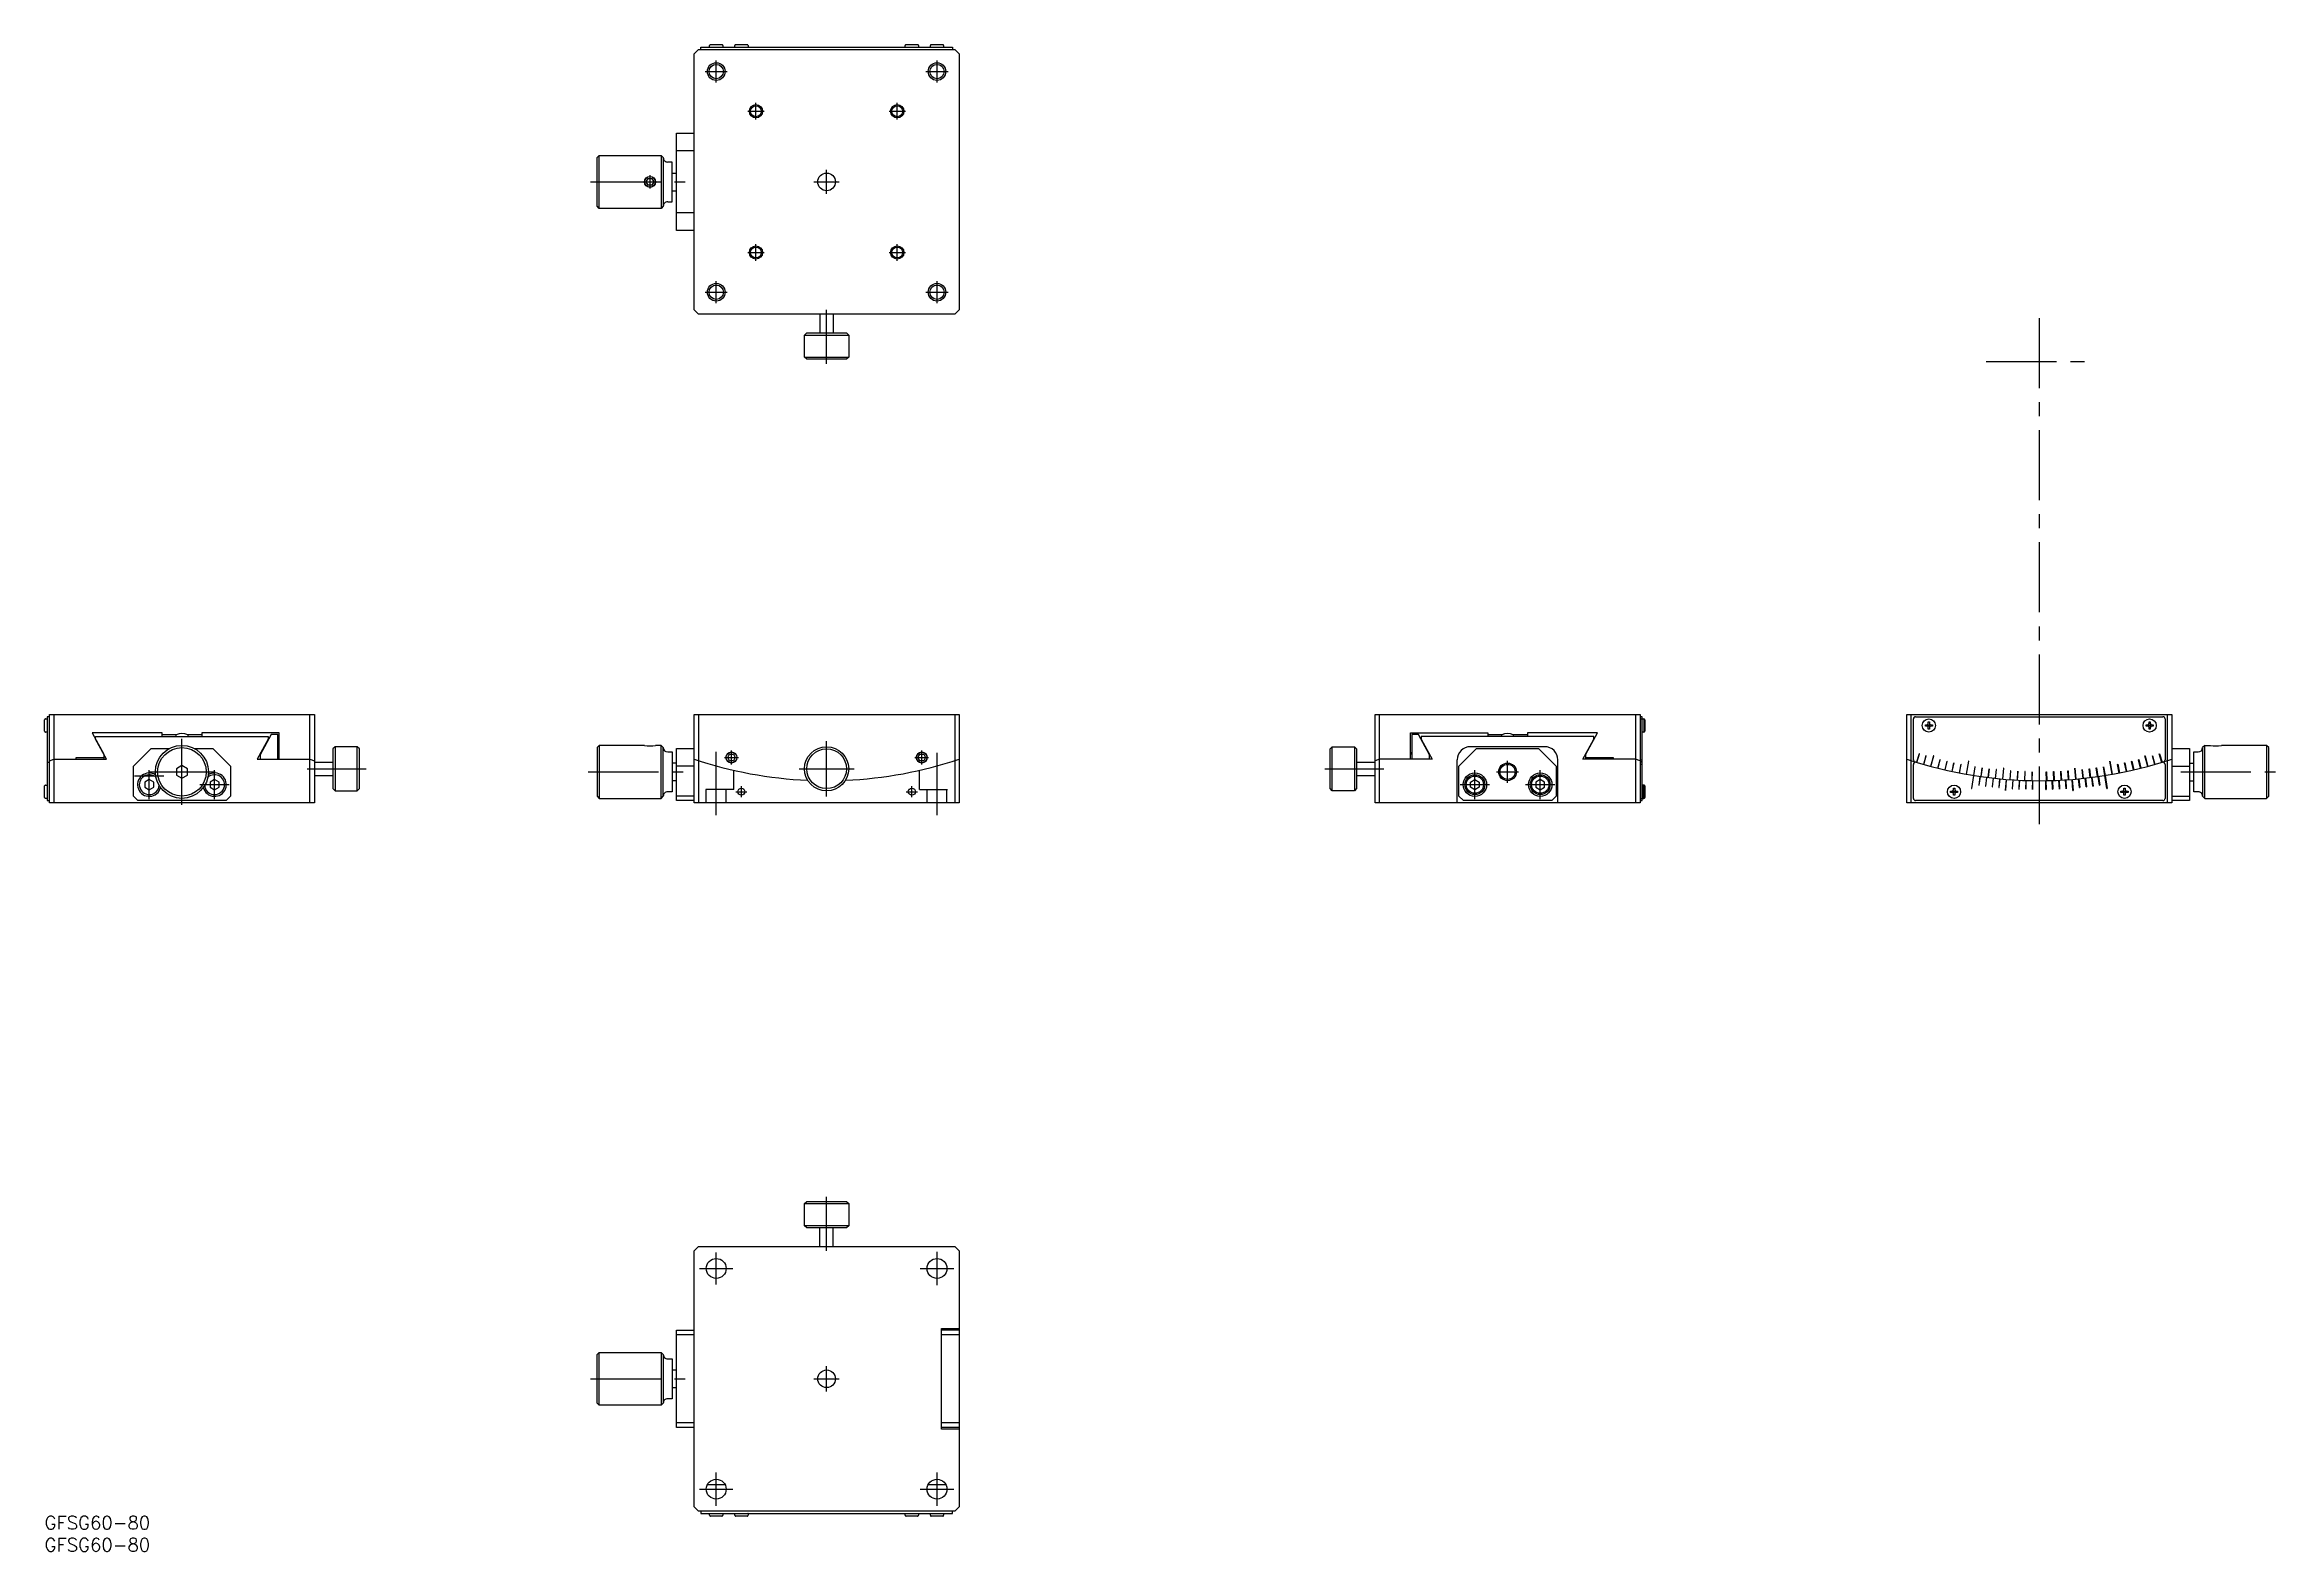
# Model space of a CAD drawing. Extents: x 0 to 505, y -8 to 333.
import ezdxf

# ---------------------------------------------------------------- set-up
doc = ezdxf.new("R2010")
doc.units = 0
doc.header["$LTSCALE"] = 0.5
doc.linetypes.add('CENTER', pattern=[50.8, 31.75, -6.35, 6.35, -6.35])
doc.linetypes.add('DASHED', pattern=[19.05, 12.7, -6.35])
for name, color, linetype in [('MSM_CENTER', 1, 'CENTER'), ('MSM_CONTINUOUS', 7, 'CONTINUOUS'), ('MSM_DASHED', 4, 'DASHED'), ('MSM_NARROW', 5, 'CONTINUOUS'), ('MSM_PART_NUMBER', 7, 'CONTINUOUS')]:
    doc.layers.add(name, color=color, linetype=linetype)
doc.styles.get("Standard").update_dxf_attribs({"font": 'txt.shx', "height": 3, "bigfont": 'bigfont.shx'})

# ---------------------------------------------------------------- blocks, each defined once
blk = doc.blocks.new('*U51')
at = {"layer": 'MSM_PART_NUMBER'}
blk.add_text('GFSG60-80', height=3, dxfattribs=at).set_placement((0, -3))
blk = doc.blocks.new('*U52')
at = {"layer": 'MSM_PART_NUMBER'}
blk.add_text('GFSG60-80', height=3, dxfattribs=at).set_placement((0, -8))

msp = doc.modelspace()

# ---------------------------------------------------------------- linework, layer by layer
at = {"layer": 'MSM_CENTER'}
for p, q in [((152.11, 324.79), (152.11, 329.79)), ((202.11, 324.79), (202.11, 329.79)), ((149.61, 327.29), (154.61, 327.29)), ((199.61, 327.29), (204.61, 327.29)), ((161.11, 316.42), (161.11, 320.17)), ((193.11, 316.42), (193.11, 320.17)), ((159.24, 318.29), (162.99, 318.29)), ((191.24, 318.29), (194.99, 318.29)), ((137.11, 300.79), (137.11, 303.79)), ((177.11, 299.57), (177.11, 305.02)), ((123.64, 302.29), (145.09, 302.29)), ((174.25, 302.29), (179.97, 302.29)), ((161.11, 284.42), (161.11, 288.17)), ((193.11, 284.42), (193.11, 288.17)), ((159.24, 286.29), (162.99, 286.29)), ((191.24, 286.29), (194.99, 286.29)), ((152.11, 274.79), (152.11, 279.79)), ((202.11, 274.79), (202.11, 279.79)), ((149.61, 277.29), (154.61, 277.29)), ((177.11, 261.07), (177.11, 273.31)), ((199.61, 277.29), (204.61, 277.29)), ((451.75, 271.44), (451.75, 156.8)), ((439.75, 261.62), (463.75, 261.62)), ((31.1, 161.12), (31.1, 176.12)), ((152.11, 158.83), (152.11, 173.15)), ((154, 171.87), (157.13, 171.87)), ((155.56, 170.31), (155.56, 173.43)), ((177.11, 163.07), (177.11, 175.57)), ((197.1, 171.87), (200.22, 171.87)), ((198.66, 170.31), (198.66, 173.43)), ((202.11, 158.83), (202.11, 172.96)), ((20.39, 167.72), (27.01, 167.72)), ((23.6, 168.62), (38.6, 168.62)), ((23.7, 162.41), (23.7, 169.03)), ((38.5, 162.41), (38.5, 169.03)), ((59.44, 169.32), (72.82, 169.32)), ((123.14, 168.62), (144.59, 168.62)), ((170.86, 169.32), (183.36, 169.32)), ((289.94, 169.32), (303.32, 169.32)), ((323.93, 162.41), (323.93, 169.03)), ((328.83, 168.62), (333.83, 168.62)), ((331.33, 166.12), (331.33, 171.12)), ((338.73, 162.41), (338.73, 169.03)), ((483.78, 168.62), (505.23, 168.62)), ((35.19, 165.72), (41.81, 165.72)), ((156.56, 164.12), (159.06, 164.12)), ((157.81, 162.87), (157.81, 165.37)), ((195.16, 164.12), (197.66, 164.12)), ((196.41, 162.87), (196.41, 165.37)), ((320.62, 165.72), (327.24, 165.72)), ((335.42, 165.72), (342.04, 165.72)), ((177.11, 60.08), (177.11, 72.32)), ((148.32, 56.1), (155.9, 56.1)), ((152.11, 52.45), (152.11, 59.75)), ((198.32, 56.1), (205.9, 56.1)), ((202.11, 52.31), (202.11, 59.89)), ((123.64, 31.1), (145.09, 31.1)), ((174.25, 31.1), (179.97, 31.1)), ((177.11, 28.24), (177.11, 33.96)), ((148.32, 6.1), (155.9, 6.1)), ((152.11, 2.31), (152.11, 9.89)), ((198.32, 6.1), (205.9, 6.1)), ((202.11, 2.31), (202.11, 9.89))]:
    msp.add_line(p, q, dxfattribs=at)
at = {"layer": 'MSM_CONTINUOUS'}
for p, q in [((147.11, 331.29), (148.11, 332.29)), ((147.11, 273.29), (147.11, 331.29)), ((148.11, 332.29), (206.11, 332.29)), ((148.61, 332.29), (148.61, 332.79)), ((148.61, 332.79), (205.61, 332.79)), ((150.61, 332.8), (150.61, 333.19)), ((150.81, 333.39), (153.41, 333.39)), ((153.61, 333.19), (153.61, 332.8)), ((156.31, 332.8), (156.31, 333.19)), ((156.51, 333.39), (159.11, 333.39)), ((159.31, 333.19), (159.31, 332.8)), ((194.91, 332.8), (194.91, 333.19)), ((195.11, 333.39), (197.71, 333.39)), ((197.91, 333.19), (197.91, 332.8)), ((200.61, 332.8), (200.61, 333.19)), ((200.81, 333.39), (203.41, 333.39)), ((203.61, 333.19), (203.61, 332.8)), ((205.61, 332.79), (205.61, 332.29)), ((206.11, 332.29), (207.11, 331.29)), ((207.11, 331.29), (207.11, 273.29)), ((143.11, 291.29), (143.11, 313.29)), ((143.11, 313.29), (147.11, 313.29)), ((125.11, 307.79), (125.61, 308.29)), ((125.61, 308.29), (139.61, 308.29)), ((125.61, 296.29), (125.61, 308.29)), ((139.61, 308.29), (140.11, 307.79)), ((139.61, 308.29), (139.61, 296.29)), ((147.11, 309.29), (143.11, 309.29)), ((125.11, 296.79), (125.11, 307.79)), ((140.11, 307.79), (140.11, 296.79)), ((142.11, 306.79), (141.11, 306.79)), ((142.11, 297.79), (142.11, 306.79)), ((142.11, 304.29), (143.11, 304.29)), ((136.25, 302.29), (136.68, 303.04)), ((136.68, 301.54), (136.25, 302.29)), ((136.68, 303.04), (137.54, 303.04)), ((137.54, 301.54), (136.68, 301.54)), ((137.54, 303.04), (137.98, 302.29)), ((137.98, 302.29), (137.54, 301.54)), ((142.11, 300.29), (143.11, 300.29)), ((125.61, 296.29), (125.11, 296.79)), ((139.61, 296.29), (125.61, 296.29)), ((140.11, 296.79), (139.61, 296.29)), ((141.11, 297.79), (142.11, 297.79)), ((147.11, 295.29), (143.11, 295.29)), ((147.11, 291.29), (143.11, 291.29)), ((148.11, 272.29), (147.11, 273.29)), ((207.11, 273.29), (206.11, 272.29)), ((206.11, 272.29), (148.11, 272.29)), ((172.11, 267.59), (172.61, 268.09)), ((172.61, 268.09), (181.61, 268.09)), ((175.61, 272.29), (175.61, 268.09)), ((178.61, 272.29), (178.61, 268.09)), ((181.61, 268.09), (182.11, 267.59)), ((172.11, 262.59), (172.11, 267.59)), ((172.11, 267.59), (182.11, 267.59)), ((182.11, 267.59), (182.11, 262.59)), ((172.61, 262.09), (172.11, 262.59)), ((172.11, 262.59), (182.11, 262.59)), ((181.61, 262.09), (172.61, 262.09)), ((182.11, 262.59), (181.61, 262.09)), ((0, 177.82), (0, 180.42)), ((0.2, 180.62), (0.59, 180.62)), ((0.59, 177.62), (0.2, 177.62)), ((1.1, 181.12), (0.6, 181.12)), ((0.6, 181.12), (0.6, 162.12)), ((1.1, 161.62), (1.1, 181.62)), ((1.1, 181.62), (61.1, 181.62)), ((2.1, 181.62), (2.1, 161.62)), ((26.6, 177.46), (10.75, 177.46)), ((10.75, 177.46), (13.4, 172.6)), ((26.6, 176.61), (26.6, 177.46)), ((29.8, 177.03), (26.6, 177.03)), ((29.8, 176.61), (29.8, 177.03)), ((35.6, 177.03), (32.4, 177.03)), ((32.4, 177.03), (32.4, 176.61)), ((53.1, 177.46), (35.6, 177.46)), ((35.6, 177.46), (35.6, 176.61)), ((51.3, 177.07), (48.8, 172.5)), ((52.8, 177.07), (51.3, 177.07)), ((52.8, 171.48), (52.8, 177.07)), ((53.1, 171.48), (53.1, 177.46)), ((60.1, 161.62), (60.1, 181.62)), ((61.1, 181.62), (61.1, 161.62)), ((147.11, 161.62), (147.11, 181.62)), ((147.11, 181.62), (207.11, 181.62)), ((148.11, 181.62), (148.11, 161.62)), ((206.11, 181.62), (206.11, 161.62)), ((207.11, 181.62), (207.11, 161.62)), ((301.33, 161.62), (301.33, 181.62)), ((301.33, 181.62), (361.33, 181.62)), ((302.33, 161.62), (302.33, 181.62)), ((309.33, 171.48), (309.33, 177.46)), ((309.33, 177.46), (326.83, 177.46)), ((311.13, 177.07), (309.63, 177.07)), ((309.63, 177.07), (309.63, 171.48)), ((313.63, 172.5), (311.13, 177.07)), ((326.83, 177.46), (326.83, 176.61)), ((330.03, 177.03), (326.83, 177.03)), ((330.03, 176.61), (330.03, 177.03)), ((335.83, 177.03), (332.63, 177.03)), ((332.63, 177.03), (332.63, 176.61)), ((351.68, 177.46), (335.83, 177.46)), ((335.83, 177.46), (335.83, 176.61)), ((349.03, 172.6), (351.68, 177.46)), ((360.33, 181.62), (360.33, 161.62)), ((361.33, 181.62), (361.33, 161.62)), ((361.83, 181.12), (361.33, 181.12)), ((361.33, 180.62), (361.83, 180.62)), ((361.83, 162.12), (361.83, 181.12)), ((361.84, 180.62), (362.23, 180.62)), ((361.84, 177.62), (361.84, 180.62)), ((362.23, 177.62), (361.84, 177.62)), ((362.23, 180.62), (362.23, 177.62)), ((362.43, 180.42), (362.43, 177.82)), ((421.75, 161.62), (421.75, 181.62)), ((421.75, 181.62), (481.75, 181.62)), ((422.75, 161.62), (422.75, 181.62)), ((423.25, 171.36), (423.25, 180.62)), ((423.75, 181.12), (479.75, 181.12)), ((425.95, 178.98), (425.95, 179.26)), ((425.95, 179.26), (426.28, 179.26)), ((426.28, 178.98), (425.95, 178.98)), ((426.61, 179.6), (426.61, 179.92)), ((426.61, 179.92), (426.9, 179.92)), ((426.61, 178.32), (426.61, 178.64)), ((426.9, 178.32), (426.61, 178.32)), ((426.9, 179.92), (426.9, 179.6)), ((426.9, 178.64), (426.9, 178.32)), ((427.23, 179.26), (427.56, 179.26)), ((427.56, 178.98), (427.23, 178.98)), ((427.56, 179.26), (427.56, 178.98)), ((475.95, 178.98), (475.95, 179.26)), ((475.95, 179.26), (476.28, 179.26)), ((476.28, 178.98), (475.95, 178.98)), ((476.61, 179.6), (476.61, 179.92)), ((476.61, 179.92), (476.9, 179.92)), ((476.61, 178.32), (476.61, 178.64)), ((476.9, 178.32), (476.61, 178.32)), ((476.9, 179.92), (476.9, 179.6)), ((476.9, 178.64), (476.9, 178.32)), ((477.23, 179.26), (477.56, 179.26)), ((477.56, 178.98), (477.23, 178.98)), ((477.56, 179.26), (477.56, 178.98)), ((480.25, 180.62), (480.25, 171.36)), ((480.75, 181.62), (480.75, 161.62)), ((481.75, 181.62), (481.75, 161.62)), ((13.4, 171.8), (7.1, 171.8)), ((7.1, 171.8), (7.1, 171.48)), ((11.55, 176.06), (11.55, 176.61)), ((11.55, 176.61), (50.65, 176.61)), ((14.05, 171.48), (11.55, 176.06)), ((13.4, 172.6), (13.4, 171.48)), ((20.1, 169.92), (24.1, 173.92)), ((24.1, 173.92), (28.29, 173.92)), ((33.91, 173.92), (38.1, 173.92)), ((38.1, 173.92), (42.1, 169.92)), ((50.65, 176.06), (48.15, 171.48)), ((48.8, 172.5), (48.8, 171.48)), ((50.65, 176.61), (50.65, 175.88)), ((52.8, 173.37), (53.1, 173.37)), ((65.8, 174.32), (65.3, 173.82)), ((65.3, 173.82), (65.3, 164.82)), ((70.8, 174.32), (65.8, 174.32)), ((65.8, 174.32), (65.8, 164.32)), ((71.3, 173.82), (70.8, 174.32)), ((70.8, 164.32), (70.8, 174.32)), ((71.3, 164.82), (71.3, 173.82)), ((125.61, 174.62), (125.11, 174.12)), ((125.11, 174.12), (125.11, 163.12)), ((135.88, 174.62), (125.61, 174.62)), ((125.61, 174.62), (125.61, 162.62)), ((139.61, 174.62), (138.36, 174.62)), ((140.11, 174.12), (139.61, 174.62)), ((139.61, 162.62), (139.61, 174.62)), ((140.11, 163.12), (140.11, 174.12)), ((141.11, 173.12), (142.11, 173.12)), ((142.11, 173.12), (142.11, 164.12)), ((143.11, 162.12), (143.11, 173.92)), ((143.11, 173.92), (147.11, 173.92)), ((154.7, 171.87), (155.13, 172.62)), ((155.13, 171.12), (154.7, 171.87)), ((155.13, 172.62), (156, 172.62)), ((156, 172.62), (156.43, 171.87)), ((156.43, 171.87), (156, 171.12)), ((197.79, 171.87), (198.23, 172.62)), ((198.23, 171.12), (197.79, 171.87)), ((198.23, 172.62), (199.09, 172.62)), ((199.09, 172.62), (199.53, 171.87)), ((199.53, 171.87), (199.09, 171.12)), ((291.13, 173.82), (291.63, 174.32)), ((291.13, 164.82), (291.13, 173.82)), ((291.63, 174.32), (296.63, 174.32)), ((291.63, 164.32), (291.63, 174.32)), ((296.63, 174.32), (297.13, 173.82)), ((296.63, 174.32), (296.63, 164.32)), ((297.13, 173.82), (297.13, 164.82)), ((309.63, 172.57), (309.33, 173.09)), ((350.88, 176.61), (311.78, 176.61)), ((311.78, 176.61), (311.78, 175.88)), ((311.78, 176.06), (314.28, 171.48)), ((313.63, 171.48), (313.63, 172.5)), ((320.33, 169.92), (324.33, 173.92)), ((339.73, 174.32), (322.93, 174.32)), ((324.33, 173.92), (338.33, 173.92)), ((338.33, 173.92), (342.33, 169.92)), ((348.38, 171.48), (350.88, 176.06)), ((349.03, 171.48), (349.03, 172.6)), ((355.33, 171.8), (349.03, 171.8)), ((350.88, 175.99), (350.88, 176.61)), ((355.33, 171.48), (355.33, 171.8)), ((481.75, 173.92), (485.75, 173.92)), ((485.75, 173.92), (485.75, 162.12)), ((486.75, 164.12), (486.75, 173.12)), ((486.75, 173.12), (487.75, 173.12)), ((489.25, 174.62), (488.75, 174.12)), ((488.75, 174.12), (488.75, 163.12)), ((489.25, 162.62), (489.25, 174.62)), ((489.25, 174.62), (490.5, 174.62)), ((503.25, 174.62), (492.99, 174.62)), ((503.75, 174.12), (503.25, 174.62)), ((503.25, 174.62), (503.25, 162.62)), ((503.75, 163.12), (503.75, 174.12)), ((0.6, 170.82), (1.1, 170.82)), ((1.1, 171.15), (2.1, 171.48)), ((2.1, 171.48), (14.05, 171.48)), ((20.1, 163.12), (20.1, 169.92)), ((23.7, 166.87), (22.7, 166.3)), ((24.7, 166.3), (23.7, 166.87)), ((31.1, 170.06), (29.85, 169.34)), ((29.85, 169.34), (29.85, 167.9)), ((29.85, 167.9), (31.1, 167.18)), ((32.35, 169.34), (31.1, 170.06)), ((31.1, 167.18), (32.35, 167.9)), ((32.35, 167.9), (32.35, 169.34)), ((38.5, 166.87), (37.5, 166.3)), ((39.5, 166.3), (38.5, 166.87)), ((42.1, 169.92), (42.1, 163.12)), ((48.15, 171.48), (60.1, 171.48)), ((60.1, 171.48), (61.1, 171.15)), ((61.1, 170.82), (65.3, 170.82)), ((61.1, 167.82), (65.3, 167.82)), ((143.11, 170.62), (142.11, 170.62)), ((147.11, 169.92), (143.11, 169.92)), ((156, 171.12), (155.13, 171.12)), ((199.09, 171.12), (198.23, 171.12)), ((297.13, 170.82), (301.33, 170.82)), ((297.13, 167.82), (301.33, 167.82)), ((302.33, 171.48), (301.33, 171.15)), ((314.28, 171.48), (302.33, 171.48)), ((319.93, 161.62), (319.93, 171.32)), ((320.33, 163.12), (320.33, 169.92)), ((322.93, 166.3), (323.93, 166.87)), ((323.93, 166.87), (324.93, 166.3)), ((338.73, 166.87), (337.73, 166.3)), ((339.73, 166.3), (338.73, 166.87)), ((342.33, 169.92), (342.33, 163.12)), ((342.73, 161.62), (342.73, 171.32)), ((360.33, 171.48), (348.38, 171.48)), ((361.33, 171.15), (360.33, 171.48)), ((361.33, 171.36), (361.83, 171.36)), ((361.83, 170.89), (361.33, 170.89)), ((361.83, 170.82), (361.33, 170.82)), ((361.83, 170.32), (361.33, 170.32)), ((423.25, 162.62), (423.25, 170.32)), ((480.25, 170.32), (480.25, 162.62)), ((481.75, 169.92), (485.75, 169.92)), ((485.75, 170.62), (486.75, 170.62)), ((0, 162.82), (0, 165.42)), ((0.2, 165.62), (0.59, 165.62)), ((0.59, 162.62), (0.2, 162.62)), ((0.6, 162.12), (1.1, 162.12)), ((21.1, 162.12), (20.1, 163.12)), ((41.1, 162.12), (21.1, 162.12)), ((22.7, 166.3), (22.7, 165.14)), ((22.7, 165.14), (23.7, 164.57)), ((23.7, 164.57), (24.7, 165.14)), ((24.7, 165.14), (24.7, 166.3)), ((37.5, 166.3), (37.5, 165.14)), ((37.5, 165.14), (38.5, 164.57)), ((38.5, 164.57), (39.5, 165.14)), ((39.5, 165.14), (39.5, 166.3)), ((42.1, 163.12), (41.1, 162.12)), ((65.3, 164.82), (65.8, 164.32)), ((65.8, 164.32), (70.8, 164.32)), ((70.8, 164.32), (71.3, 164.82)), ((125.11, 163.12), (125.61, 162.62)), ((125.61, 162.62), (139.61, 162.62)), ((139.61, 162.62), (140.11, 163.12)), ((142.11, 164.12), (141.11, 164.12)), ((143.11, 166.62), (142.11, 166.62)), ((147.11, 163.12), (143.11, 163.12)), ((147.11, 162.12), (143.11, 162.12)), ((291.63, 164.32), (291.13, 164.82)), ((296.63, 164.32), (291.63, 164.32)), ((297.13, 164.82), (296.63, 164.32)), ((321.33, 162.12), (320.33, 163.12)), ((341.33, 162.12), (321.33, 162.12)), ((322.93, 165.14), (322.93, 166.3)), ((323.93, 164.57), (322.93, 165.14)), ((324.93, 165.14), (323.93, 164.57)), ((324.93, 166.3), (324.93, 165.14)), ((337.73, 166.3), (337.73, 165.14)), ((337.73, 165.14), (338.73, 164.57)), ((338.73, 164.57), (339.73, 165.14)), ((339.73, 165.14), (339.73, 166.3)), ((342.33, 163.12), (341.33, 162.12)), ((361.33, 162.62), (361.83, 162.62)), ((361.33, 162.12), (361.83, 162.12)), ((362.23, 165.62), (361.84, 165.62)), ((361.84, 165.62), (361.84, 162.62)), ((361.84, 162.62), (362.23, 162.62)), ((362.23, 162.62), (362.23, 165.62)), ((362.43, 165.42), (362.43, 162.82)), ((479.75, 162.12), (423.75, 162.12)), ((431.65, 163.98), (431.65, 164.26)), ((431.65, 164.26), (431.98, 164.26)), ((431.98, 163.98), (431.65, 163.98)), ((432.31, 164.6), (432.31, 164.92)), ((432.31, 164.92), (432.6, 164.92)), ((432.31, 163.32), (432.31, 163.64)), ((432.6, 163.32), (432.31, 163.32)), ((432.6, 164.92), (432.6, 164.6)), ((432.6, 163.64), (432.6, 163.32)), ((432.93, 164.26), (433.26, 164.26)), ((433.26, 163.98), (432.93, 163.98)), ((433.26, 164.26), (433.26, 163.98)), ((436.4, 164.83), (436.45, 164.82)), ((438.06, 165.59), (438.11, 165.58)), ((439.57, 165.39), (439.62, 165.38)), ((441.08, 165.21), (441.13, 165.2)), ((442.6, 165.05), (442.65, 165.05)), ((444.08, 164.42), (444.13, 164.42)), ((445.64, 164.81), (445.69, 164.81)), ((447.16, 164.73), (447.21, 164.73)), ((448.68, 164.67), (448.73, 164.67)), ((450.2, 164.63), (450.25, 164.63)), ((451.73, 163.62), (451.78, 163.62)), ((453.25, 164.63), (453.3, 164.63)), ((454.78, 164.67), (454.83, 164.67)), ((456.3, 164.73), (456.35, 164.73)), ((457.82, 164.81), (457.87, 164.81)), ((459.38, 164.42), (459.43, 164.42)), ((460.86, 165.05), (460.91, 165.05)), ((462.37, 165.2), (462.42, 165.21)), ((463.89, 165.38), (463.94, 165.39)), ((465.4, 165.58), (465.45, 165.59)), ((467.06, 164.82), (467.11, 164.83)), ((470.25, 163.98), (470.25, 164.26)), ((470.25, 164.26), (470.58, 164.26)), ((470.58, 163.98), (470.25, 163.98)), ((470.91, 164.6), (470.91, 164.92)), ((470.91, 164.92), (471.2, 164.92)), ((470.91, 163.32), (470.91, 163.64)), ((471.2, 163.32), (470.91, 163.32)), ((471.2, 164.92), (471.2, 164.6)), ((471.2, 163.64), (471.2, 163.32)), ((471.53, 164.26), (471.86, 164.26)), ((471.86, 163.98), (471.53, 163.98)), ((471.86, 164.26), (471.86, 163.98)), ((481.75, 163.12), (485.75, 163.12)), ((485.75, 162.12), (481.75, 162.12)), ((485.75, 166.62), (486.75, 166.62)), ((487.75, 164.12), (486.75, 164.12)), ((488.75, 163.12), (489.25, 162.62)), ((489.25, 162.62), (503.25, 162.62)), ((503.25, 162.62), (503.75, 163.12)), ((61.1, 161.62), (1.1, 161.62)), ((207.11, 161.62), (147.11, 161.62)), ((361.33, 161.62), (301.33, 161.62)), ((481.75, 161.62), (421.75, 161.62)), ((172.11, 70.8), (172.61, 71.3)), ((172.11, 65.8), (172.11, 70.8)), ((172.11, 70.8), (182.11, 70.8)), ((172.61, 71.3), (181.61, 71.3)), ((181.61, 71.3), (182.11, 70.8)), ((182.11, 70.8), (182.11, 65.8)), ((172.61, 65.3), (172.11, 65.8)), ((182.11, 65.8), (172.11, 65.8)), ((182.11, 65.8), (181.61, 65.3)), ((147.11, 60.1), (148.11, 61.1)), ((148.11, 61.1), (206.11, 61.1)), ((181.61, 65.3), (172.61, 65.3)), ((175.61, 61.1), (175.61, 65.3)), ((178.61, 61.1), (178.61, 65.3)), ((206.11, 61.1), (207.11, 60.1)), ((147.11, 2.1), (147.11, 60.1)), ((207.11, 60.1), (207.11, 2.1)), ((143.11, 20.1), (143.11, 42.1)), ((143.11, 42.1), (147.11, 42.1)), ((147.11, 41.1), (143.11, 41.1)), ((203.11, 19.7), (203.11, 42.5)), ((203.11, 42.5), (207.11, 42.5)), ((207.11, 42.1), (203.11, 42.1)), ((207.11, 41.1), (203.11, 41.1)), ((125.11, 36.6), (125.61, 37.1)), ((125.11, 25.6), (125.11, 36.6)), ((125.61, 37.1), (139.61, 37.1)), ((125.61, 25.1), (125.61, 37.1)), ((139.61, 37.1), (140.11, 36.6)), ((139.61, 37.1), (139.61, 25.1)), ((140.11, 36.6), (140.11, 25.6)), ((141.11, 35.6), (142.11, 35.6)), ((142.11, 35.6), (142.11, 26.6)), ((142.11, 33.1), (143.11, 33.1)), ((125.61, 25.1), (125.11, 25.6)), ((140.11, 25.6), (139.61, 25.1)), ((142.11, 26.6), (141.11, 26.6)), ((142.11, 29.1), (143.11, 29.1)), ((139.61, 25.1), (125.61, 25.1)), ((147.11, 21.1), (143.11, 21.1)), ((207.11, 21.1), (203.11, 21.1)), ((147.11, 20.1), (143.11, 20.1)), ((207.11, 20.1), (203.11, 20.1)), ((207.11, 19.7), (203.11, 19.7)), ((154.13, 7.1), (150.1, 7.1)), ((204.13, 7.1), (200.1, 7.1)), ((148.11, 1.1), (147.11, 2.1)), ((206.11, 1.1), (148.11, 1.1)), ((148.61, 1.1), (148.61, 0.6)), ((148.61, 0.6), (205.61, 0.6)), ((150.61, 0.2), (150.61, 0.59)), ((153.41, 0), (150.81, 0)), ((153.61, 0.59), (153.61, 0.2)), ((156.31, 0.2), (156.31, 0.59)), ((159.11, 0), (156.51, 0)), ((159.31, 0.59), (159.31, 0.2)), ((194.91, 0.2), (194.91, 0.59)), ((197.71, 0), (195.11, 0)), ((197.91, 0.59), (197.91, 0.2)), ((200.61, 0.2), (200.61, 0.59)), ((203.41, 0), (200.81, 0)), ((203.61, 0.59), (203.61, 0.2)), ((205.61, 0.6), (205.61, 1.1)), ((207.11, 2.1), (206.11, 1.1))]:
    msp.add_line(p, q, dxfattribs=at)
for centre, radius in [((152.11, 327.29), 1.62), ((202.11, 327.29), 1.62), ((161.11, 318.29), 1.23), ((193.11, 318.29), 1.23), ((137.11, 302.29), 1.25), ((137.11, 302.29), 1.2), ((177.11, 302.29), 2), ((161.11, 286.29), 1.23), ((193.11, 286.29), 1.23), ((152.11, 277.29), 1.62), ((202.11, 277.29), 1.62), ((426.75, 179.12), 1.5), ((426.75, 179.12), 0.162), ((476.75, 179.12), 1.5), ((476.75, 179.12), 0.162), ((31.1, 168.62), 6), ((31.1, 168.62), 5.5), ((155.56, 171.87), 1.25), ((155.56, 171.87), 1.2), ((177.11, 169.32), 5), ((177.11, 169.32), 4.5), ((198.66, 171.87), 1.25), ((198.66, 171.87), 1.2), ((323.93, 165.72), 2.65), ((323.93, 165.72), 2.25), ((323.93, 165.72), 1.95), ((331.33, 168.62), 2), ((331.33, 168.62), 1.7), ((338.73, 165.72), 2.65), ((338.73, 165.72), 2.25), ((338.73, 165.72), 1.95), ((157.81, 164.12), 0.8), ((196.41, 164.12), 0.8), ((432.45, 164.12), 1.5), ((432.45, 164.12), 0.162), ((471.05, 164.12), 1.5), ((471.05, 164.12), 0.162), ((152.11, 56.1), 2.25), ((202.11, 56.1), 2.25), ((177.11, 31.1), 2), ((152.11, 6.1), 2.25), ((202.11, 6.1), 2.25)]:
    msp.add_circle(centre, radius, dxfattribs=at)
for centre, radius, start, end in [((150.81, 333.19), 0.2, 89.9996, 180.0003), ((150.62, 332.8), 0.01, 179.9945, 269.5258), ((153.41, 333.19), 0.2, 359.9999, 90.0003), ((153.6, 332.8), 0.01, 270.4751, 0.0032), ((156.51, 333.19), 0.2, 89.9996, 180.0003), ((156.32, 332.8), 0.01, 179.9945, 269.5258), ((159.11, 333.19), 0.2, 359.9999, 90.0003), ((159.3, 332.8), 0.01, 270.4751, 0.0032), ((195.11, 333.19), 0.2, 89.9996, 180.0003), ((194.92, 332.8), 0.01, 179.9945, 269.5258), ((197.71, 333.19), 0.2, 359.9999, 90.0003), ((197.9, 332.8), 0.01, 270.4751, 0.0032), ((200.81, 333.19), 0.2, 89.9996, 180.0003), ((200.62, 332.8), 0.01, 179.9945, 269.5258), ((203.41, 333.19), 0.2, 359.9999, 90.0003), ((203.6, 332.8), 0.01, 270.4751, 0.0032), ((141.11, 307.79), 1, 180, 270.0001), ((141.11, 296.79), 1, 89.9999, 179.9999), ((0.2, 180.42), 0.2, 89.9999, 180.0003), ((0.2, 177.82), 0.2, 179.9996, 270.0003), ((0.59, 180.61), 0.01, 0.4751, 90.0032), ((0.59, 177.63), 0.01, 269.9945, 359.5258), ((31.1, 173.99), 3.31, 66.8591, 113.1409), ((331.33, 173.98), 3.31, 66.922, 113.0833), ((362.23, 180.42), 0.2, 0, 90), ((362.23, 177.82), 0.2, 270, 359.9999), ((423.75, 180.62), 0.5, 90, 180), ((426.28, 179.6), 0.333, 270, 360), ((426.28, 178.64), 0.333, 359.9999, 90.0001), ((427.23, 179.6), 0.333, 180.0003, 269.9997), ((427.23, 178.64), 0.333, 90.0002, 180), ((476.28, 179.6), 0.333, 270, 360), ((476.28, 178.64), 0.333, 359.9999, 90.0001), ((477.23, 179.6), 0.333, 180.0003, 269.9997), ((477.23, 178.64), 0.333, 90.0002, 180), ((479.75, 180.62), 0.5, 360, 90), ((137.12, 180.41), 5.92, 257.8995, 282.1005), ((141.11, 174.12), 1, 180.0001, 270.0001), ((322.93, 171.32), 3, 90, 180), ((339.73, 171.32), 3, 0, 90), ((487.75, 174.12), 1, 269.9999, 359.9999), ((491.75, 180.47), 5.98, 258.0212, 281.9788), ((23.7, 165.72), 2.65, 57.1367, 345.6629), ((23.7, 165.72), 2.25, 47.0822, 355.7174), ((38.5, 165.72), 2.65, 194.3371, 122.8633), ((38.5, 165.72), 2.25, 184.2826, 132.9178), ((177.11, 261.62), 95, 251.5915, 267.4248), ((177.11, 261.62), 95, 272.5752, 288.4085), ((451.75, 261.62), 95, 251.5915, 288.4085), ((423.75, 171.36), 0.5, 180, 252.7647), ((423.75, 170.32), 0.5, 72.9507, 180), ((479.75, 170.32), 0.5, 0, 107.0493), ((479.75, 171.36), 0.5, 287.2353, 0), ((0.2, 165.42), 0.2, 89.9999, 180.0003), ((0.2, 162.82), 0.2, 179.9996, 270.0003), ((0.59, 165.61), 0.01, 0.4751, 90.0032), ((0.59, 162.63), 0.01, 269.9945, 359.5258), ((141.11, 163.12), 1, 89.9999, 180), ((362.23, 165.42), 0.2, 359.9997, 90.0001), ((362.23, 162.82), 0.2, 269.9997, 0.0004), ((423.75, 162.62), 0.5, 180, 269.9999), ((431.98, 164.6), 0.333, 270, 360), ((431.98, 163.64), 0.333, 359.9999, 90.0001), ((432.93, 164.6), 0.333, 180.0003, 269.9997), ((432.93, 163.64), 0.333, 90.0002, 180), ((470.58, 164.6), 0.333, 270, 360), ((470.58, 163.64), 0.333, 359.9999, 90.0001), ((471.53, 164.6), 0.333, 180.0003, 269.9997), ((471.53, 163.64), 0.333, 90.0002, 180), ((479.75, 162.62), 0.5, 270, 0), ((487.75, 163.12), 1, 360, 90.0001), ((141.11, 36.6), 1, 180, 270.0001), ((141.11, 25.6), 1, 89.9999, 179.9999), ((150.62, 0.59), 0.01, 90.4751, 180.0032), ((150.81, 0.2), 0.2, 179.9999, 270.0003), ((153.41, 0.2), 0.2, 269.9996, 0.0003), ((153.6, 0.59), 0.01, 359.9945, 89.5258), ((156.32, 0.59), 0.01, 90.4751, 180.0032), ((156.51, 0.2), 0.2, 179.9999, 270.0003), ((159.11, 0.2), 0.2, 269.9996, 0.0003), ((159.3, 0.59), 0.01, 359.9945, 89.5258), ((194.92, 0.59), 0.01, 90.4751, 180.0032), ((195.11, 0.2), 0.2, 179.9999, 270.0003), ((197.71, 0.2), 0.2, 269.9996, 0.0003), ((197.9, 0.59), 0.01, 359.9945, 89.5258), ((200.62, 0.59), 0.01, 90.4751, 180.0032), ((200.81, 0.2), 0.2, 179.9999, 270.0003), ((203.41, 0.2), 0.2, 269.9996, 0.0003), ((203.6, 0.59), 0.01, 359.9945, 89.5258)]:
    msp.add_arc(centre, radius, start, end, dxfattribs=at)
at = {"layer": 'MSM_DASHED'}
for p, q in [((156.11, 164.62), (156.11, 168.97)), ((198.11, 164.62), (198.11, 168.97)), ((156.11, 164.62), (148.11, 164.62)), ((149.86, 161.62), (149.86, 164.62)), ((154.36, 161.62), (154.36, 164.62)), ((198.11, 164.62), (206.11, 164.62)), ((199.86, 161.62), (199.86, 164.62)), ((204.36, 161.62), (204.36, 164.62))]:
    msp.add_line(p, q, dxfattribs=at)
at = {"layer": 'MSM_NARROW'}
for centre, radius in [((152.11, 327.29), 2), ((202.11, 327.29), 2), ((161.11, 318.29), 1.5), ((193.11, 318.29), 1.5), ((161.11, 286.29), 1.5), ((193.11, 286.29), 1.5), ((152.11, 277.29), 2), ((202.11, 277.29), 2)]:
    msp.add_circle(centre, radius, dxfattribs=at)
at = {"layer": 'MSM_PART_NUMBER'}
for p, q in [((424.54, 172.69), (423.95, 170.78)), ((424, 170.76), (424.59, 172.68)), ((424.59, 172.68), (424.54, 172.69)), ((426.09, 172.23), (425.54, 170.31)), ((425.59, 170.29), (426.14, 172.22)), ((426.14, 172.22), (426.09, 172.23)), ((427.79, 172.28), (427.14, 169.86)), ((427.19, 169.85), (427.84, 172.27)), ((427.84, 172.27), (427.79, 172.28)), ((475.67, 172.27), (475.72, 172.28)), ((476.32, 169.85), (475.67, 172.27)), ((475.72, 172.28), (476.37, 169.86)), ((477.36, 172.22), (477.41, 172.23)), ((477.91, 170.29), (477.36, 172.22)), ((477.41, 172.23), (477.96, 170.31)), ((478.92, 172.68), (478.97, 172.69)), ((479.5, 170.76), (478.92, 172.68)), ((478.97, 172.69), (479.55, 170.78)), ((429.23, 171.39), (428.75, 169.45)), ((428.79, 169.44), (429.28, 171.38)), ((429.28, 171.38), (429.23, 171.39)), ((430.81, 171.01), (430.36, 169.06)), ((430.41, 169.05), (430.86, 171)), ((430.86, 171), (430.81, 171.01)), ((432.39, 170.66), (431.98, 168.7)), ((432.03, 168.69), (432.44, 170.65)), ((432.44, 170.65), (432.39, 170.66)), ((433.98, 170.33), (433.6, 168.37)), ((433.65, 168.36), (434.03, 170.32)), ((434.03, 170.32), (433.98, 170.33)), ((435.75, 171.02), (435.23, 168.07)), ((435.28, 168.06), (435.8, 171.01)), ((435.8, 171.01), (435.75, 171.02)), ((436.87, 167.79), (436.4, 164.83)), ((436.45, 164.82), (436.92, 167.79)), ((437.18, 169.77), (436.87, 167.79)), ((436.92, 167.79), (437.23, 169.76)), ((437.23, 169.76), (437.18, 169.77)), ((438.34, 167.57), (438.06, 165.59)), ((438.11, 165.58), (438.39, 167.56)), ((438.79, 169.53), (438.51, 167.55)), ((438.56, 167.54), (438.83, 169.52)), ((438.83, 169.52), (438.79, 169.53)), ((439.82, 167.37), (439.57, 165.39)), ((439.62, 165.38), (439.87, 167.37)), ((440.39, 169.32), (440.15, 167.33)), ((440.2, 167.33), (440.44, 169.31)), ((440.44, 169.31), (440.39, 169.32)), ((441.3, 167.2), (441.08, 165.21)), ((441.13, 165.2), (441.35, 167.19)), ((442.01, 169.13), (441.8, 167.14)), ((441.85, 167.14), (442.06, 169.13)), ((442.06, 169.13), (442.01, 169.13)), ((442.79, 167.04), (442.6, 165.05)), ((442.65, 165.05), (442.84, 167.04)), ((443.67, 169.47), (443.45, 166.98)), ((443.5, 166.98), (443.72, 169.47)), ((443.72, 169.47), (443.67, 169.47)), ((444.27, 166.91), (444.08, 164.42)), ((444.13, 164.42), (444.32, 166.91)), ((445.24, 168.85), (445.1, 166.85)), ((445.15, 166.85), (445.29, 168.84)), ((445.29, 168.84), (445.24, 168.85)), ((445.76, 166.81), (445.64, 164.81)), ((445.69, 164.81), (445.81, 166.81)), ((446.86, 168.75), (446.76, 166.75)), ((446.81, 166.75), (446.91, 168.75)), ((446.91, 168.75), (446.86, 168.75)), ((447.25, 166.73), (447.16, 164.73)), ((448.48, 168.68), (448.41, 166.68)), ((448.46, 166.68), (448.53, 168.68)), ((448.53, 168.68), (448.48, 168.68)), ((450.11, 168.63), (450.07, 166.64)), ((450.16, 168.63), (450.11, 168.63)), ((450.12, 166.63), (450.16, 168.63)), ((451.78, 169.62), (451.73, 169.62)), ((451.73, 169.62), (451.73, 166.62)), ((451.78, 166.62), (451.78, 169.62)), ((453.35, 168.63), (453.4, 168.63)), ((453.39, 166.63), (453.35, 168.63)), ((453.4, 168.63), (453.44, 166.64)), ((454.97, 168.68), (455.02, 168.68)), ((455.04, 166.68), (454.97, 168.68)), ((455.02, 168.68), (455.09, 166.68)), ((456.25, 166.73), (456.35, 164.73)), ((456.6, 168.75), (456.65, 168.75)), ((456.7, 166.75), (456.6, 168.75)), ((456.65, 168.75), (456.75, 166.75)), ((457.82, 164.81), (457.69, 166.81)), ((457.74, 166.81), (457.87, 164.81)), ((458.22, 168.84), (458.27, 168.85)), ((458.36, 166.85), (458.22, 168.84)), ((458.27, 168.85), (458.41, 166.85)), ((459.38, 164.42), (459.18, 166.91)), ((459.23, 166.91), (459.43, 164.42)), ((459.79, 169.47), (459.84, 169.47)), ((460.01, 166.98), (459.79, 169.47)), ((459.84, 169.47), (460.06, 166.98)), ((460.86, 165.05), (460.67, 167.04)), ((460.72, 167.04), (460.91, 165.05)), ((461.45, 169.13), (461.5, 169.13)), ((461.66, 167.14), (461.45, 169.13)), ((461.5, 169.13), (461.71, 167.14)), ((462.37, 165.2), (462.15, 167.19)), ((462.2, 167.2), (462.42, 165.21)), ((463.06, 169.31), (463.11, 169.32)), ((463.31, 167.33), (463.06, 169.31)), ((463.11, 169.32), (463.36, 167.33)), ((463.89, 165.38), (463.64, 167.37)), ((463.68, 167.37), (463.94, 165.39)), ((464.67, 169.52), (464.72, 169.53)), ((464.95, 167.54), (464.67, 169.52)), ((464.72, 169.53), (465, 167.55)), ((465.4, 165.58), (465.11, 167.56)), ((465.16, 167.57), (465.45, 165.59)), ((466.28, 169.76), (466.33, 169.77)), ((466.59, 167.79), (466.28, 169.76)), ((466.33, 169.77), (466.64, 167.79)), ((467.06, 164.82), (466.59, 167.79)), ((466.64, 167.79), (467.11, 164.83)), ((467.7, 171.01), (467.75, 171.02)), ((468.23, 168.06), (467.7, 171.01)), ((467.75, 171.02), (468.27, 168.07)), ((469.47, 170.32), (469.52, 170.33)), ((469.86, 168.36), (469.47, 170.32)), ((469.52, 170.33), (469.9, 168.37)), ((471.06, 170.65), (471.11, 170.66)), ((471.48, 168.69), (471.06, 170.65)), ((471.11, 170.66), (471.53, 168.7)), ((472.65, 171), (472.7, 171.01)), ((473.1, 169.05), (472.65, 171)), ((472.7, 171.01), (473.15, 169.06)), ((474.23, 171.38), (474.28, 171.39)), ((474.71, 169.44), (474.23, 171.38)), ((474.28, 171.39), (474.76, 169.45)), ((447.21, 164.73), (447.3, 166.72)), ((448.74, 166.67), (448.68, 164.67)), ((448.73, 164.67), (448.79, 166.67)), ((450.24, 166.63), (450.2, 164.63)), ((450.25, 164.63), (450.29, 166.63)), ((451.73, 166.62), (451.73, 163.62)), ((451.78, 163.62), (451.78, 166.62)), ((453.25, 164.63), (453.22, 166.63)), ((453.27, 166.63), (453.3, 164.63)), ((454.78, 164.67), (454.71, 166.67)), ((454.76, 166.67), (454.83, 164.67)), ((456.3, 164.73), (456.2, 166.72))]:
    msp.add_line(p, q, dxfattribs=at)

# ---------------------------------------------------------------- block references
at = {"layer": 'MSM_CONTINUOUS'}
for name in ['*U51', '*U52']:
    msp.add_blockref(name, (0, 0), dxfattribs=at)

doc.saveas('drawing.dxf')
